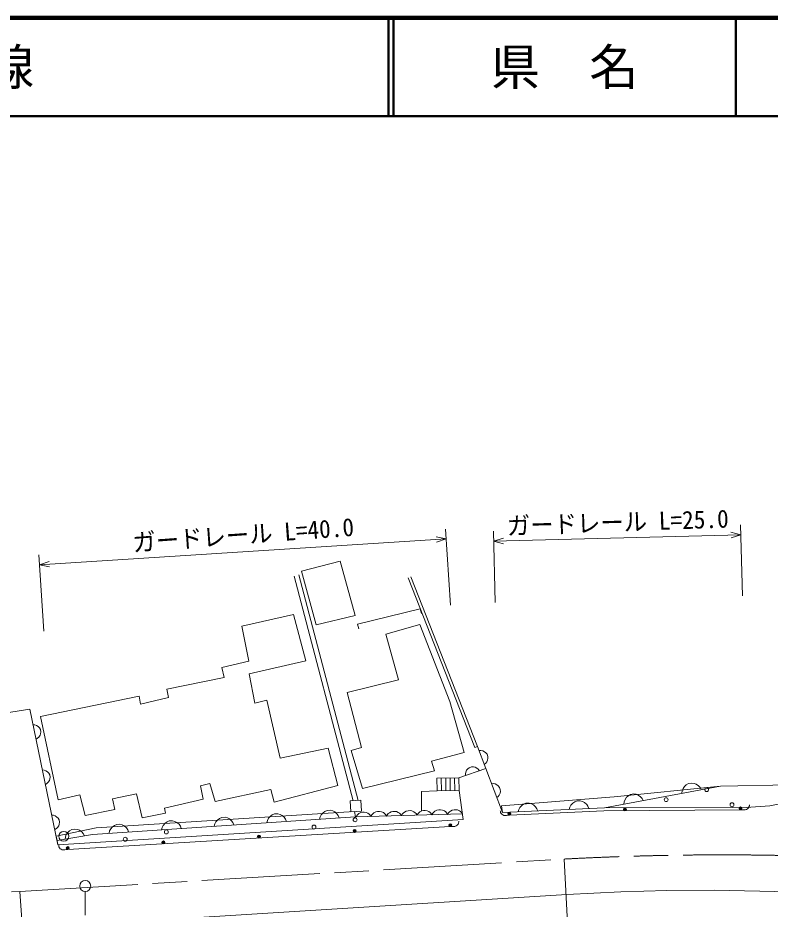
# Model space of a CAD drawing. Units: millimetres, scale not verified. Extents: x 40000 to 680000, y 20000 to 380000.
# Drawn here: x 260097 to 336494, y 289452 to 380000 of the extents above; entities that cross this region are included whole.
import ezdxf
from ezdxf.enums import TextEntityAlignment as Align

# ---------------------------------------------------------------- set-up
doc = ezdxf.new("R2010")
doc.units = ezdxf.units.MM
doc.header["$LTSCALE"] = 1000
doc.linetypes.add('CHAIN', pattern=[18.5, 12, -1.5, 3.5, -1.5])
for name, color, linetype, lineweight in [('M-BGD', 7, 'Continuous', 13), ('M-BMK', 2, 'CHAIN', 13), ('M-STR-HTXT', 7, 'Continuous', 13), ('M-STR-STRC', 7, 'Continuous', 13), ('M-TTL', 2, 'Continuous', 140), ('M-TTL-LINE', 7, 'Continuous', 50)]:
    doc.layers.add(name, color=color, linetype=linetype, lineweight=lineweight)
doc.layers.add('M-TTL-TXT', color=7, linetype='Continuous')
doc.styles.add('ＭＳ ゴシック', font='')
doc.styles.get('ＭＳ ゴシック').set_extended_font_data('MS Gothic')

msp = doc.modelspace()

# ---------------------------------------------------------------- linework, layer by layer
at = {"layer": 'M-BGD'}
for p, q in [((292817, 324817), (288893, 323796)), ((294348, 319298), (292817, 324817)), ((288162, 323287), (294148, 300472)), ((288646, 323414), (294656, 300506)), ((288893, 323796), (290392, 318341)), ((306501, 305880), (299729, 323119)), ((306780, 305989), (300008, 323229)), ((300969, 319963), (294591, 318413)), ((300969, 319963), (301087, 319478)), ((288086, 319400), (282855, 318188)), ((289330, 314679), (288086, 319400)), ((290392, 318341), (294348, 319298)), ((282855, 318188), (283557, 314647)), ((294591, 318413), (294709, 317927)), ((300919, 318379), (297474, 317390)), ((303982, 310564), (300919, 318379)), ((297474, 317390), (298750, 312765)), ((283557, 314647), (280813, 314009)), ((283589, 313371), (289330, 314679)), ((280813, 314009), (281037, 312988)), ((284163, 310372), (283589, 313371)), ((281037, 312988), (275231, 311808)), ((298750, 312765), (293551, 311457)), ((275231, 311808), (275390, 310946)), ((272410, 311074), (262394, 309032)), ((272538, 310277), (272410, 311074)), ((275390, 310946), (272538, 310277)), ((285375, 310691), (284163, 310372)), ((286747, 304790), (285375, 310691)), ((293551, 311457), (294986, 305874)), ((261316, 309754), (257128, 309095)), ((264166, 295980), (261316, 309754)), ((305417, 305364), (303982, 310564)), ((262394, 309032), (264180, 300547)), ((261828, 308170), (261639, 308193)), ((261993, 308112), (261828, 308170)), ((262170, 307996), (261993, 308112)), ((262289, 307867), (262170, 307996)), ((262384, 307703), (262289, 307867)), ((262236, 306937), (262352, 307115)), ((262352, 307115), (262410, 307280)), ((262432, 307468), (262384, 307703)), ((262410, 307280), (262432, 307468)), ((261943, 306724), (262107, 306819)), ((262107, 306819), (262236, 306937)), ((291627, 305811), (286747, 304790)), ((292584, 302015), (291627, 305811)), ((294986, 305874), (293933, 305587)), ((293933, 305587), (295082, 301727)), ((302100, 304503), (305417, 305364)), ((306501, 305880), (306780, 305989)), ((307618, 303731), (306780, 305989)), ((307128, 305570), (306938, 305563)), ((307300, 305538), (307128, 305570)), ((307493, 305449), (307300, 305538)), ((307629, 305340), (307493, 305449)), ((307748, 305192), (307629, 305340)), ((307831, 304967), (307748, 305192)), ((302419, 303514), (302100, 304503)), ((307460, 304157), (307608, 304276)), ((307608, 304276), (307717, 304413)), ((307717, 304413), (307806, 304605)), ((307806, 304605), (307838, 304777)), ((307838, 304777), (307831, 304967)), ((262778, 303579), (262589, 303601)), ((262943, 303521), (262778, 303579)), ((263120, 303405), (262943, 303521)), ((263239, 303276), (263120, 303405)), ((295082, 301727), (302419, 303514)), ((307618, 303731), (304888, 302798)), ((305579, 303383), (305542, 303212)), ((305672, 303573), (305579, 303383)), ((305785, 303707), (305672, 303573)), ((305936, 303822), (305785, 303707)), ((306163, 303899), (305936, 303822)), ((306353, 303901), (306163, 303899)), ((306524, 303864), (306353, 303901)), ((306714, 303771), (306524, 303864)), ((306848, 303658), (306714, 303771)), ((306963, 303507), (306848, 303658)), ((309300, 299256), (307618, 303731)), ((263186, 302346), (263302, 302523)), ((263334, 303112), (263239, 303276)), ((263302, 302523), (263360, 302688)), ((263382, 302877), (263334, 303112)), ((263360, 302688), (263382, 302877)), ((302655, 302766), (304888, 302798)), ((302674, 301466), (302655, 302766)), ((303120, 301473), (303102, 302772)), ((303567, 301479), (303548, 302779)), ((304014, 301485), (303995, 302785)), ((304460, 301492), (304442, 302792)), ((304907, 301498), (304888, 302798)), ((305542, 303212), (305544, 303022)), ((350522, 302801), (336452, 299942)), ((262893, 302132), (263057, 302227)), ((263057, 302227), (263186, 302346)), ((278631, 301983), (279588, 302206)), ((278918, 300611), (278631, 301983)), ((279588, 302206), (280130, 300388)), ((280130, 300388), (285799, 301600)), ((285799, 301600), (286118, 300324)), ((286118, 300324), (292584, 302015)), ((308385, 302203), (308195, 302195)), ((308557, 302171), (308385, 302203)), ((308750, 302083), (308557, 302171)), ((308887, 301975), (308750, 302083)), ((309007, 301827), (308887, 301975)), ((309091, 301603), (309007, 301827)), ((309098, 301413), (309091, 301603)), ((331458, 301964), (319683, 299745)), ((319683, 299745), (331458, 301964)), ((320662, 300873), (331458, 301964)), ((327647, 301694), (327566, 301475)), ((327806, 301927), (327647, 301694)), ((327981, 302082), (327806, 301927)), ((328202, 302205), (327981, 302082)), ((328516, 302264), (328202, 302205)), ((328767, 302230), (328516, 302264)), ((328986, 302149), (328767, 302230)), ((329219, 301990), (328986, 302149)), ((329374, 301816), (329219, 301990)), ((329497, 301595), (329374, 301816)), ((331458, 301964), (340177, 302124)), ((264180, 300547), (266381, 301058)), ((266381, 301058), (266924, 298952)), ((269699, 300675), (272155, 301153)), ((269954, 299590), (269699, 300675)), ((272155, 301153), (272729, 298729)), ((301079, 301402), (302674, 301466)), ((301079, 299488), (301079, 301402)), ((302674, 301466), (304907, 301498)), ((305321, 298563), (304907, 301498)), ((308723, 300791), (308871, 300911)), ((308871, 300911), (308979, 301048)), ((308979, 301048), (309067, 301241)), ((309067, 301241), (309098, 301413)), ((309225, 299933), (320662, 300873)), ((321919, 300817), (321760, 300584)), ((322093, 300972), (321919, 300817)), ((322314, 301095), (322093, 300972)), ((322629, 301155), (322314, 301095)), ((322879, 301120), (322629, 301155)), ((323098, 301040), (322879, 301120)), ((323332, 300880), (323098, 301040)), ((323487, 300706), (323332, 300880)), ((323610, 300485), (323487, 300706)), ((327566, 301475), (327532, 301224)), ((274994, 299718), (278918, 300611)), ((275090, 299207), (274994, 299718)), ((294920, 300524), (293854, 300453)), ((293854, 300453), (293929, 299342)), ((294995, 299413), (294920, 300524)), ((309300, 299256), (309225, 299933)), ((319683, 299745), (309300, 299256)), ((311076, 299780), (310966, 299574)), ((311267, 299989), (311076, 299780)), ((311461, 300118), (311267, 299989)), ((311697, 300209), (311461, 300118)), ((312017, 300224), (311697, 300209)), ((312260, 300156), (312017, 300224)), ((312465, 300045), (312260, 300156)), ((312675, 299855), (312465, 300045)), ((312804, 299661), (312675, 299855)), ((316157, 299819), (316089, 299575)), ((316268, 300024), (316157, 299819)), ((316458, 300233), (316268, 300024)), ((316652, 300363), (316458, 300233)), ((316888, 300454), (316652, 300363)), ((317208, 300469), (316888, 300454)), ((317452, 300400), (317208, 300469)), ((317657, 300290), (317452, 300400)), ((317866, 300100), (317657, 300290)), ((317995, 299905), (317866, 300100)), ((318087, 299669), (317995, 299905)), ((334045, 299792), (319683, 299745)), ((321679, 300365), (321644, 300114)), ((321760, 300584), (321679, 300365)), ((336452, 299942), (334045, 299792)), ((334282, 299742), (334183, 299641)), ((334341, 299842), (334282, 299742)), ((334380, 299963), (334341, 299842)), ((334379, 300043), (334380, 299963)), ((263728, 298987), (263539, 299010)), ((263893, 298930), (263728, 298987)), ((264070, 298813), (263893, 298930)), ((264189, 298685), (264070, 298813)), ((266924, 298952), (269954, 299590)), ((294399, 298829), (267682, 297048)), ((294399, 298829), (267682, 297048)), ((268038, 297701), (294280, 299364)), ((272729, 298729), (275090, 299207)), ((285742, 298894), (285556, 298681)), ((285934, 299027), (285742, 298894)), ((286168, 299123), (285934, 299027)), ((286487, 299144), (286168, 299123)), ((286732, 299080), (286487, 299144)), ((286940, 298974), (286732, 299080)), ((287153, 298787), (286940, 298974)), ((290793, 298830), (290729, 298585)), ((290900, 299037), (290793, 298830)), ((291086, 299250), (290900, 299037)), ((291277, 299383), (291086, 299250)), ((291512, 299479), (291277, 299383)), ((291831, 299500), (291512, 299479)), ((292076, 299436), (291831, 299500)), ((292283, 299330), (292076, 299436)), ((292496, 299144), (292283, 299330)), ((292629, 298952), (292496, 299144)), ((292725, 298718), (292629, 298952)), ((293929, 299342), (294995, 299413)), ((294280, 299364), (294399, 298829)), ((305242, 299126), (294399, 298829)), ((305264, 299126), (294399, 298829)), ((294532, 298983), (294446, 298831)), ((294619, 299076), (294532, 298983)), ((294737, 299169), (294619, 299076)), ((294914, 299264), (294737, 299169)), ((295093, 299299), (294914, 299264)), ((295273, 299304), (295093, 299299)), ((295454, 299278), (295273, 299304)), ((295637, 299193), (295454, 299278)), ((295759, 299107), (295637, 299193)), ((295851, 299019), (295759, 299107)), ((295945, 298872), (295851, 299019)), ((296037, 299034), (295945, 298872)), ((296130, 299133), (296037, 299034)), ((296256, 299232), (296130, 299133)), ((296445, 299334), (296256, 299232)), ((296636, 299371), (296445, 299334)), ((296828, 299376), (296636, 299371)), ((297021, 299349), (296828, 299376)), ((297215, 299259), (297021, 299349)), ((297346, 299166), (297215, 299259)), ((297445, 299073), (297346, 299166)), ((297545, 298915), (297445, 299073)), ((297631, 299068), (297545, 298915)), ((297718, 299160), (297631, 299068)), ((297836, 299253), (297718, 299160)), ((298013, 299348), (297836, 299253)), ((298192, 299383), (298013, 299348)), ((298372, 299388), (298192, 299383)), ((298553, 299363), (298372, 299388)), ((298735, 299278), (298553, 299363)), ((298858, 299191), (298735, 299278)), ((298950, 299104), (298858, 299191)), ((299044, 298956), (298950, 299104)), ((299136, 299119), (299044, 298956)), ((299229, 299218), (299136, 299119)), ((299355, 299317), (299229, 299218)), ((299544, 299418), (299355, 299317)), ((299735, 299455), (299544, 299418)), ((299927, 299461), (299735, 299455)), ((300120, 299434), (299927, 299461)), ((300314, 299343), (300120, 299434)), ((300445, 299251), (300314, 299343)), ((300543, 299157), (300445, 299251)), ((300644, 299000), (300543, 299157)), ((300730, 299152), (300644, 299000)), ((300817, 299245), (300730, 299152)), ((300935, 299338), (300817, 299245)), ((301112, 299433), (300935, 299338)), ((301291, 299468), (301112, 299433)), ((301471, 299473), (301291, 299468)), ((301652, 299448), (301471, 299473)), ((301834, 299363), (301652, 299448)), ((301957, 299276), (301834, 299363)), ((302049, 299189), (301957, 299276)), ((302143, 299041), (302049, 299189)), ((302235, 299204), (302143, 299041)), ((302328, 299302), (302235, 299204)), ((302453, 299402), (302328, 299302)), ((302643, 299503), (302453, 299402)), ((302834, 299540), (302643, 299503)), ((303026, 299545), (302834, 299540)), ((303219, 299519), (303026, 299545)), ((303413, 299428), (303219, 299519)), ((303544, 299335), (303413, 299428)), ((303642, 299242), (303544, 299335)), ((303743, 299085), (303642, 299242)), ((303828, 299237), (303743, 299085)), ((303916, 299330), (303828, 299237)), ((304033, 299423), (303916, 299330)), ((304211, 299518), (304033, 299423)), ((304390, 299553), (304211, 299518)), ((304570, 299558), (304390, 299553)), ((304751, 299532), (304570, 299558)), ((304933, 299447), (304751, 299532)), ((305056, 299361), (304933, 299447)), ((305148, 299273), (305056, 299361)), ((305242, 299126), (305148, 299273)), ((309096, 299387), (309093, 299447)), ((309120, 299288), (309096, 299387)), ((309186, 299171), (309120, 299288)), ((309249, 299094), (309186, 299171)), ((309332, 299037), (309249, 299094)), ((309455, 298983), (309332, 299037)), ((309555, 298968), (309455, 298983)), ((309715, 298975), (309555, 298968)), ((310015, 298989), (309715, 298975)), ((319616, 299426), (310015, 298989)), ((310966, 299574), (310897, 299331)), ((312895, 299425), (312804, 299661)), ((333483, 299536), (319616, 299426)), ((333783, 299538), (333483, 299536)), ((333943, 299539), (333783, 299538)), ((334083, 299580), (333943, 299539)), ((334183, 299641), (334083, 299580)), ((264136, 297755), (264252, 297932)), ((264166, 295980), (305321, 298563)), ((264284, 298520), (264189, 298685)), ((264252, 297932), (264310, 298097)), ((264332, 298285), (264284, 298520)), ((264310, 298097), (264332, 298285)), ((269904, 297958), (269712, 297825)), ((270138, 298054), (269904, 297958)), ((270457, 298075), (270138, 298054)), ((270702, 298011), (270457, 298075)), ((270910, 297905), (270702, 298011)), ((271122, 297719), (270910, 297905)), ((274869, 297968), (274763, 297761)), ((275056, 298181), (274869, 297968)), ((275247, 298314), (275056, 298181)), ((275481, 298410), (275247, 298314)), ((275801, 298431), (275481, 298410)), ((276045, 298368), (275801, 298431)), ((276253, 298261), (276045, 298368)), ((276466, 298075), (276253, 298261)), ((276599, 297883), (276466, 298075)), ((280106, 298117), (280042, 297872)), ((280213, 298325), (280106, 298117)), ((280399, 298538), (280213, 298325)), ((280591, 298671), (280399, 298538)), ((280825, 298766), (280591, 298671)), ((281144, 298788), (280825, 298766)), ((281389, 298724), (281144, 298788)), ((281596, 298617), (281389, 298724)), ((281809, 298431), (281596, 298617)), ((281942, 298240), (281809, 298431)), ((282038, 298005), (281942, 298240)), ((285450, 298473), (285386, 298229)), ((285556, 298681), (285450, 298473)), ((287286, 298596), (287153, 298787)), ((287381, 298362), (287286, 298596)), ((304608, 297913), (304471, 297865)), ((304704, 297979), (304608, 297913)), ((304798, 298085), (304704, 297979)), ((304852, 298188), (304798, 298085)), ((304885, 298310), (304852, 298188)), ((304880, 298390), (304885, 298310)), ((263843, 297541), (264007, 297636)), ((263985, 296857), (268038, 297701)), ((264007, 297636), (264136, 297755)), ((267682, 297048), (264077, 296411)), ((267682, 297048), (264077, 296411)), ((265015, 297024), (264932, 296806)), ((265177, 297255), (265015, 297024)), ((304012, 297837), (265174, 295503)), ((265353, 297408), (265177, 297255)), ((265575, 297529), (265353, 297408)), ((265891, 297585), (265575, 297529)), ((266141, 297548), (265891, 297585)), ((266359, 297464), (266141, 297548)), ((266590, 297302), (266359, 297464)), ((266743, 297126), (266590, 297302)), ((266864, 296904), (266743, 297126)), ((269420, 297405), (269356, 297160)), ((269526, 297612), (269420, 297405)), ((269712, 297825), (269526, 297612)), ((271255, 297527), (271122, 297719)), ((271351, 297293), (271255, 297527)), ((274763, 297761), (274699, 297516)), ((276695, 297649), (276599, 297883)), ((304311, 297855), (304012, 297837)), ((304471, 297865), (304311, 297855)), ((264077, 296411), (263985, 296857)), ((264077, 296411), (264166, 295980)), ((264932, 296806), (264895, 296556)), ((264249, 295888), (264246, 295948)), ((264275, 295790), (264249, 295888)), ((264343, 295674), (264275, 295790)), ((264407, 295597), (264343, 295674)), ((264491, 295542), (264407, 295597)), ((264614, 295489), (264491, 295542)), ((264715, 295475), (264614, 295489)), ((264875, 295485), (264715, 295475)), ((265174, 295503), (264875, 295485)), ((266941, 291238), (266941, 288858))]:
    msp.add_line(p, q, dxfattribs=at)
for centre, radius in [((330049, 301602), 200), ((325933, 300573), 200), ((321743, 299593), 150), ((332621, 300059), 200), ((333482, 299686), 150), ((333482, 299686), 90), ((333482, 299686), 30), ((310008, 299138), 150), ((310008, 299138), 90), ((310008, 299138), 30), ((321743, 299593), 90), ((321743, 299593), 30), ((290169, 297793), 200), ((290169, 297793), 200), ((294347, 298531), 200), ((294347, 298531), 200), ((304003, 297987), 150), ((304003, 297987), 90), ((304003, 297987), 30), ((264766, 296854), 500), ((275178, 297296), 200), ((275178, 297296), 200), ((294293, 297403), 150), ((294293, 297403), 90), ((294293, 297403), 30), ((271000, 296558), 200), ((271000, 296558), 200), ((274875, 296236), 150), ((274875, 296236), 90), ((274875, 296236), 30), ((284584, 296820), 150), ((284584, 296820), 90), ((284584, 296820), 30), ((265165, 295653), 150), ((265165, 295653), 90), ((265165, 295653), 30), ((266941, 291798), 560)]:
    msp.add_circle(centre, radius, dxfattribs=at)
at = {"layer": 'M-BMK'}
for p, q in [((260310, 291258), (315560, 294540)), ((259447, 291225), (260310, 291258))]:
    msp.add_line(p, q, dxfattribs=at)
msp.add_arc((331599, -5031), 300000, 84.9293, 93.06467, dxfattribs=at)
at = {"layer": 'M-STR-HTXT'}
for p, q in [((303523, 328064), (304017, 320328)), ((308571, 320619), (308384, 327835)), ((333491, 328487), (333679, 321271)), ((262291, 324433), (303587, 327066)), ((302571, 327282), (303587, 327066)), ((303587, 327066), (302607, 326723)), ((308410, 326835), (333517, 327487)), ((308410, 326835), (309402, 327141)), ((332510, 327741), (333517, 327487)), ((333517, 327487), (332525, 327182)), ((309417, 326581), (308410, 326835)), ((262721, 317695), (262228, 325431)), ((262291, 324433), (263271, 324776)), ((263307, 324217), (262291, 324433)), ((315560, 294540), (316997, 267854)), ((260310, 291258), (261992, 265139))]:
    msp.add_line(p, q, dxfattribs=at)
at = {"layer": 'M-STR-STRC'}
for p, q in [((260539, 287501), (315838, 290944)), ((315838, 290944), (321314, 291227)), ((321314, 291227), (325999, 291340)), ((325999, 291340), (330798, 291396)), ((330798, 291396), (340652, 291170))]:
    msp.add_line(p, q, dxfattribs=at)
at = {"layer": 'M-TTL'}
msp.add_line((680000, 380000), (40000, 380000), dxfattribs=at)
at = {"layer": 'M-TTL-LINE'}
for p, q in [((297750, 380000), (297750, 370000)), ((298250, 380000), (298250, 370000)), ((333000, 380000), (333000, 370000)), ((40000, 370000), (680000, 370000))]:
    msp.add_line(p, q, dxfattribs=at)

# ---------------------------------------------------------------- texts
at = {"layer": 'M-STR-HTXT', "style": 'ＭＳ ゴシック', "width": 0.95}
for s, rotation, p in [('ガードレール L=25.0', 1.9, (309801, 326921)), ('ガードレール L=40.0', 4.1, (271847, 325221))]:
    msp.add_text(s, height=1833, rotation=rotation, dxfattribs=at).set_placement(p, align=Align.BOTTOM_LEFT)
at = {"layer": 'M-TTL-TXT', "style": 'ＭＳ ゴシック'}
msp.add_text('一般県道通津周東線', height=3666, dxfattribs=at).set_placement((216734, 375000), align=Align.MIDDLE_LEFT)
msp.add_text('県\u3000名', height=3666, dxfattribs=at).set_placement((315625, 375000), align=Align.MIDDLE_CENTER)

doc.saveas('drawing.dxf')
